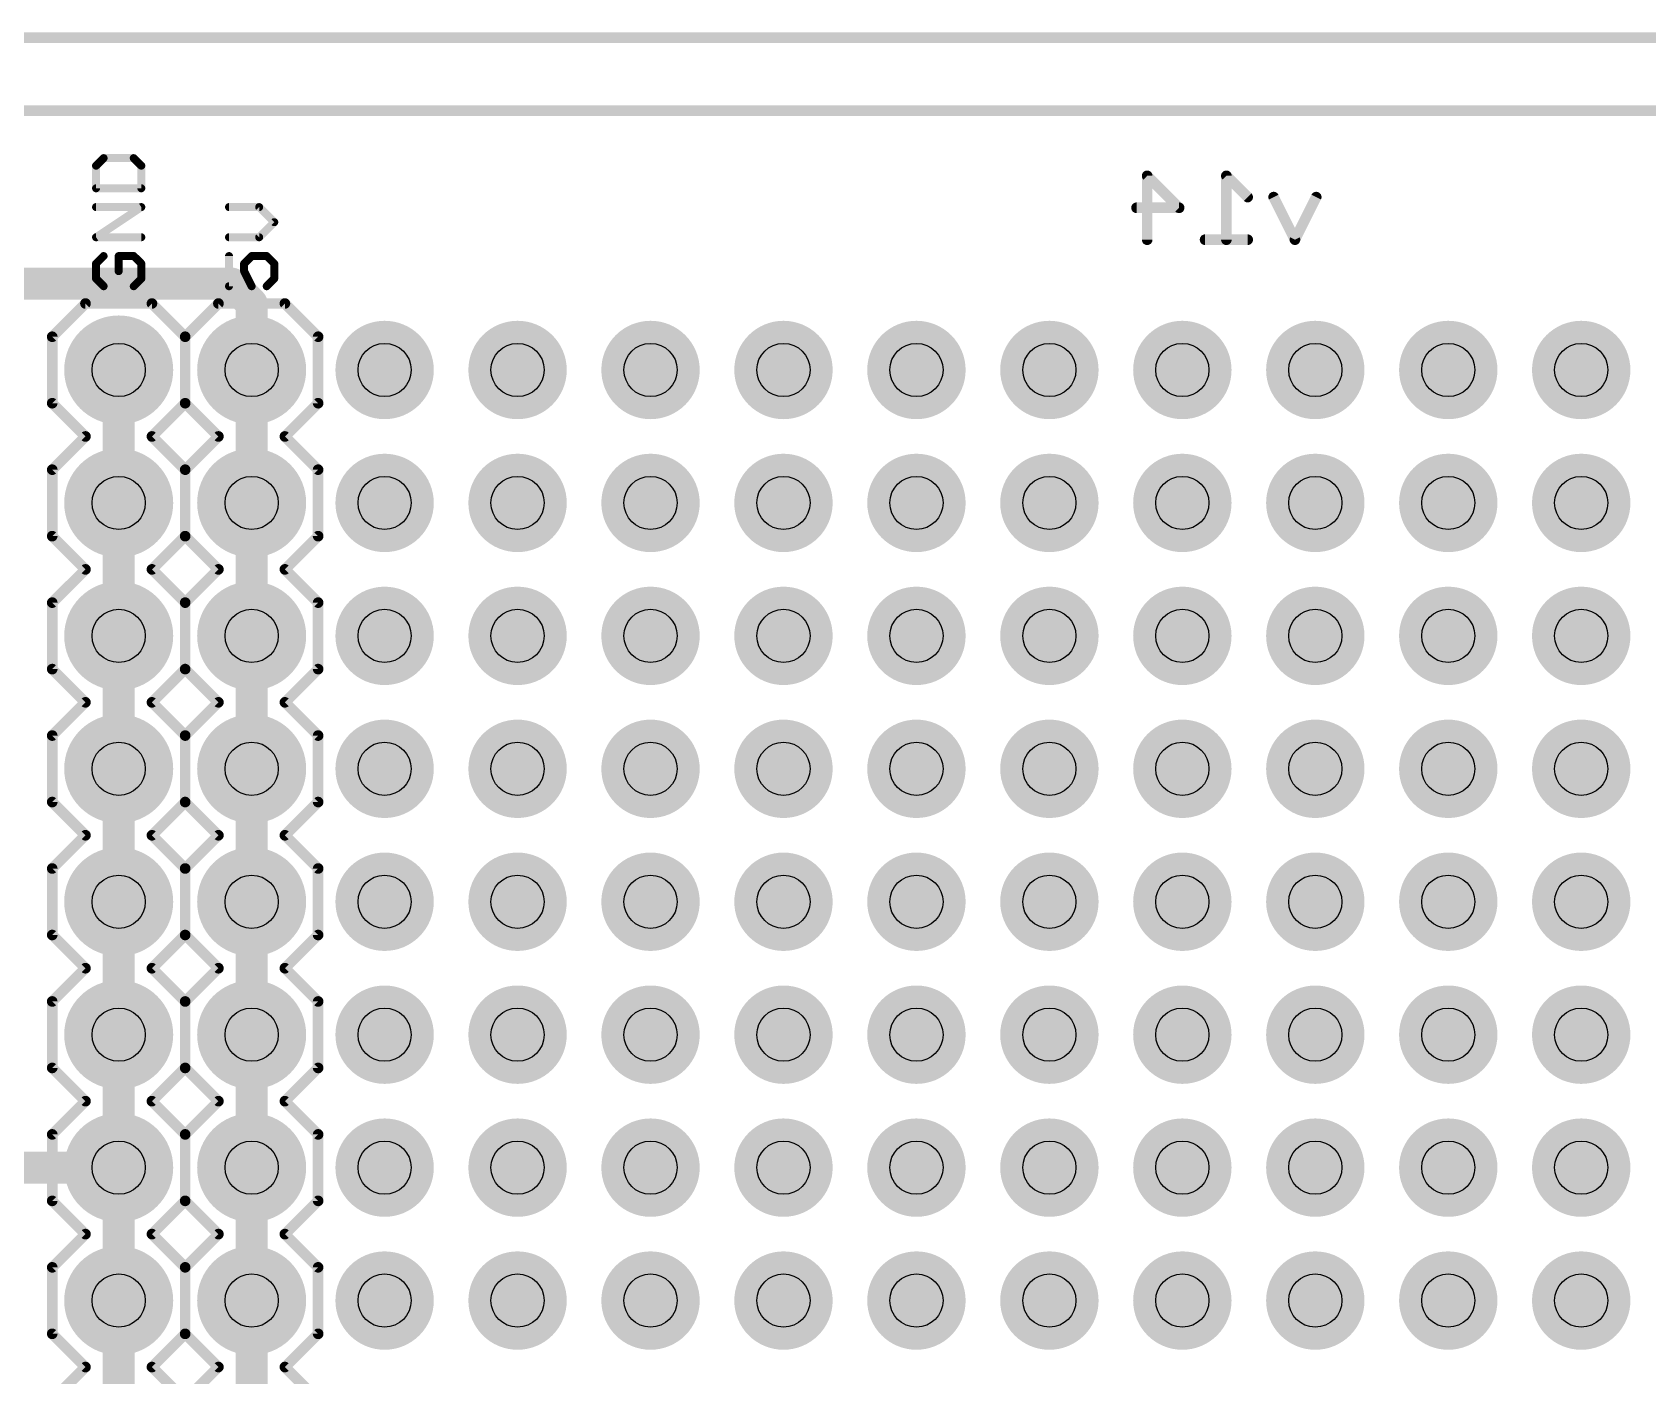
# Model space of a CAD drawing. Extents: x -27 to 84, y -12 to 86.
# Drawn here: x 23.75 to 54.61, y 60.79 to 86.46 of the extents above; entities that cross this region are included whole.
import ezdxf

# ---------------------------------------------------------------- set-up
doc = ezdxf.new("R2010")
doc.units = 0
for name, color, linetype in [('1', 12, 'CONTINUOUS'), ('16', 132, 'CONTINUOUS'), ('17', 110, 'CONTINUOUS'), ('18', 110, 'CONTINUOUS'), ('20', 53, 'CONTINUOUS'), ('21', 41, 'CONTINUOUS'), ('29', 253, 'CONTINUOUS'), ('30', 253, 'CONTINUOUS'), ('44', 253, 'CONTINUOUS'), ('51', 53, 'CONTINUOUS')]:
    doc.layers.add(name, color=color, linetype=linetype)

# ---------------------------------------------------------------- blocks, each defined once
blk = doc.blocks.new('RECT')
blk.add_solid([(-0.5, -0.5), (0.5, -0.5), (-0.5, 0.5), (0.5, 0.5)])
blk = doc.blocks.new('ROUNDP')
at = {"const_width": 0.5}
blk.add_lwpolyline([(0, -0.25, 1), (0, 0.25, 1), (0, -0.25)], format="xyb", dxfattribs=at)
blk = doc.blocks.new('ROUNDV')
at = {"const_width": 0.5}
blk.add_lwpolyline([(0, -0.25, 1), (0, 0.25, 1), (0, -0.25)], format="xyb", dxfattribs=at)

msp = doc.modelspace()

# ---------------------------------------------------------------- linework, layer by layer
at = {"layer": '1', "const_width": 0.6096}
for points in [[(25.4, 77.47), (25.4, 80.01)], [(27.94, 77.47), (27.94, 80.01)], [(25.4, 74.93), (25.4, 77.47)], [(27.94, 74.93), (27.94, 77.47)], [(25.4, 72.39), (25.4, 74.93)], [(27.94, 72.39), (27.94, 74.93)], [(25.4, 69.85), (25.4, 72.39)], [(27.94, 69.85), (27.94, 72.39)], [(25.4, 67.31), (25.4, 69.85)], [(27.94, 67.31), (27.94, 69.85)], [(25.4, 64.77), (25.4, 67.31)], [(27.94, 64.77), (27.94, 67.31)], [(25.4, 64.77), (20.32, 64.77)], [(25.4, 62.23), (25.4, 64.77)], [(27.94, 62.23), (27.94, 64.77)], [(25.4, 59.69), (25.4, 62.23)], [(27.94, 59.69), (27.94, 62.23)]]:
    msp.add_lwpolyline(points, dxfattribs=at)
at = {"layer": '1', "const_width": 0.3048}
for points in [[(25.5524, 80.01, 1), (25.2476, 80.01)], [(28.0924, 80.01, 1), (27.7876, 80.01)], [(25.5524, 77.47, 1), (25.2476, 77.47)], [(28.0924, 77.47, 1), (27.7876, 77.47)], [(25.2476, 77.47, 1), (25.5524, 77.47)], [(27.7876, 77.47, 1), (28.0924, 77.47)], [(25.5524, 74.93, 1), (25.2476, 74.93)], [(25.2476, 74.93, 1), (25.5524, 74.93)], [(28.0924, 74.93, 1), (27.7876, 74.93)], [(27.7876, 74.93, 1), (28.0924, 74.93)], [(25.5524, 72.39, 1), (25.2476, 72.39)], [(25.2476, 72.39, 1), (25.5524, 72.39)], [(28.0924, 72.39, 1), (27.7876, 72.39)], [(27.7876, 72.39, 1), (28.0924, 72.39)], [(25.5524, 69.85, 1), (25.2476, 69.85)], [(28.0924, 69.85, 1), (27.7876, 69.85)], [(25.2476, 69.85, 1), (25.5524, 69.85)], [(27.7876, 69.85, 1), (28.0924, 69.85)], [(25.5524, 67.31, 1), (25.2476, 67.31)], [(28.0924, 67.31, 1), (27.7876, 67.31)], [(25.2476, 67.31, 1), (25.5524, 67.31)], [(27.7876, 67.31, 1), (28.0924, 67.31)], [(25.5524, 64.77, 1), (25.2476, 64.77)], [(25.2476, 64.77, 1), (25.5524, 64.77)], [(25.4, 64.6176, 1), (25.4, 64.9224)], [(28.0924, 64.77, 1), (27.7876, 64.77)], [(27.7876, 64.77, 1), (28.0924, 64.77)], [(25.5524, 62.23, 1), (25.2476, 62.23)], [(25.2476, 62.23, 1), (25.5524, 62.23)], [(28.0924, 62.23, 1), (27.7876, 62.23)], [(27.7876, 62.23, 1), (28.0924, 62.23)]]:
    msp.add_lwpolyline(points, format="xyb", dxfattribs=at)
at = {"layer": '16'}
for points, const_width in [([(45.0839, 83.7554, 1), (45.0121, 83.6835)], 0.1016), ([(45.0988, 83.7194, 1), (44.9972, 83.7194)], 0.1016), ([(46.597, 83.7554, 1), (46.5252, 83.6835)], 0.1016), ([(46.6119, 83.7194, 1), (46.5103, 83.7194)], 0.1016), ([(46.9319, 83.2768, 1), (47.0038, 83.3486)], 0.1016), ([(47.5095, 83.3354, 1), (47.4187, 83.29)], 0.1016), ([(48.323, 83.29, 1), (48.2321, 83.3354)], 0.1016), ([(44.8446, 83.1601, 1), (44.8446, 83.0585)], 0.1016), ([(45.6222, 83.0734, 1), (45.6941, 83.1452)], 0.1016), ([(45.6581, 83.0585, 1), (45.6581, 83.1601)], 0.1016), ([(44.9972, 82.4992, 1), (45.0988, 82.4992)], 0.1016), ([(46.1544, 82.55, 1), (46.1544, 82.4484)], 0.1016), ([(46.5103, 82.4992, 1), (46.6119, 82.4992)], 0.1016), ([(46.9679, 82.4484, 1), (46.9679, 82.55)], 0.1016), ([(47.8254, 82.5219, 1), (47.9163, 82.4765)], 0.1016), ([(47.8254, 82.4765, 1), (47.9163, 82.5219)], 0.1016), ([(27.6668, 81.7688, 1), (27.4512, 81.5532)], 0.3048), ([(27.559, 81.5086, 1), (27.559, 81.8134)], 0.3048), ([(28.0924, 81.28, 1), (27.7876, 81.28)], 0.3048), ([(27.8322, 81.1722, 1), (28.0478, 81.3878)], 0.3048), ([(27.7876, 80.01, 1), (28.0924, 80.01)], 0.3048)]:
    msp.add_lwpolyline(points, format="xyb", dxfattribs=dict(at, const_width=const_width))
for points, const_width in [([(45.048, 82.4992), (45.048, 83.7194)], 0.2032), ([(45.048, 83.7194), (45.6581, 83.1093)], 0.2032), ([(46.9679, 83.3127), (46.5611, 83.7194)], 0.2032), ([(46.5611, 83.7194), (46.5611, 82.4992)], 0.2032), ([(47.8708, 82.4992), (47.4641, 83.3127)], 0.2032), ([(48.2776, 83.3127), (47.8708, 82.4992)], 0.2032), ([(45.6581, 83.1093), (44.8446, 83.1093)], 0.2032), ([(46.9679, 82.4992), (46.1544, 82.4992)], 0.2032), ([(27.559, 81.661), (13.081, 81.661)], 0.6096), ([(27.94, 81.28), (27.559, 81.661)], 0.6096), ([(27.94, 80.01), (27.94, 81.28)], 0.6096)]:
    msp.add_lwpolyline(points, dxfattribs=dict(at, const_width=const_width))
at = {"layer": '20', "const_width": 0.2032}
msp.add_lwpolyline([(83.185, 86.36), (0.635, 86.36)], dxfattribs=at)
at = {"layer": '21'}
for points, const_width in [([(78.105, 84.963), (23.495, 84.963)], 0.2032), ([(25.1115, 84.0575), (24.9675, 83.9134)], 0.1524), ([(24.9675, 83.9134), (24.9675, 83.4812)], 0.1524), ([(25.6877, 84.0575), (25.1115, 84.0575)], 0.1524), ([(25.8318, 83.9134), (25.6877, 84.0575)], 0.1524), ([(25.8318, 83.4812), (25.8318, 83.9134)], 0.1524), ([(24.9675, 83.4812), (25.8318, 83.4812)], 0.1524), ([(24.9675, 82.5457), (25.8318, 83.1219)], 0.1524), ([(25.8318, 83.1219), (24.9675, 83.1219)], 0.1524), ([(28.0837, 83.1219), (27.5075, 83.1219)], 0.1524), ([(28.3718, 82.8338), (28.0837, 83.1219)], 0.1524), ([(28.0837, 82.5457), (28.3718, 82.8338)], 0.1524), ([(25.8318, 82.5457), (24.9675, 82.5457)], 0.1524), ([(27.5075, 82.5457), (28.0837, 82.5457)], 0.1524), ([(25.1115, 82.1864), (24.9675, 82.0424)], 0.1524), ([(24.9675, 82.0424), (24.9675, 81.7543)], 0.1524), ([(25.6877, 82.1864), (25.3996, 82.1864)], 0.1524), ([(25.3996, 82.1864), (25.3996, 81.8983)], 0.1524), ([(25.8318, 82.0424), (25.6877, 82.1864)], 0.1524), ([(25.8318, 81.7543), (25.8318, 82.0424)], 0.1524), ([(27.5075, 82.1864), (27.5075, 81.6102)], 0.1524), ([(27.7956, 82.0424), (27.9396, 82.1864)], 0.1524), ([(27.7956, 81.8983), (27.7956, 82.0424)], 0.1524), ([(27.9396, 82.1864), (28.2277, 82.1864)], 0.1524), ([(28.2277, 82.1864), (28.3718, 82.0424)], 0.1524), ([(28.3718, 82.0424), (28.3718, 81.7543)], 0.1524), ([(24.9675, 81.7543), (25.1115, 81.6102)], 0.1524), ([(25.6877, 81.6102), (25.8318, 81.7543)], 0.1524), ([(27.9396, 81.6102), (27.7956, 81.8983)], 0.1524), ([(28.3718, 81.7543), (28.2277, 81.6102)], 0.1524), ([(25.1115, 81.6102), (25.6877, 81.6102)], 0.1524), ([(27.5075, 81.6102), (27.9396, 81.6102)], 0.1524), ([(24.13, 80.645), (24.765, 81.28)], 0.2032), ([(24.765, 81.28), (26.035, 81.28)], 0.2032), ([(26.035, 81.28), (26.67, 80.645)], 0.2032), ([(26.67, 80.645), (27.305, 81.28)], 0.2032), ([(27.305, 81.28), (28.575, 81.28)], 0.2032), ([(28.575, 81.28), (29.21, 80.645)], 0.2032), ([(24.13, 79.375), (24.13, 80.645)], 0.2032), ([(26.67, 80.645), (26.67, 79.375)], 0.2032), ([(26.67, 79.375), (26.67, 80.645)], 0.2032), ([(29.21, 80.645), (29.21, 79.375)], 0.2032), ([(24.13, 79.375), (24.765, 78.74)], 0.2032), ([(26.035, 78.74), (26.67, 79.375)], 0.2032), ([(26.67, 79.375), (27.305, 78.74)], 0.2032), ([(28.575, 78.74), (29.21, 79.375)], 0.2032), ([(24.13, 78.105), (24.765, 78.74)], 0.2032), ([(26.035, 78.74), (26.67, 78.105)], 0.2032), ([(26.67, 78.105), (27.305, 78.74)], 0.2032), ([(28.575, 78.74), (29.21, 78.105)], 0.2032), ([(24.13, 76.835), (24.13, 78.105)], 0.2032), ([(26.67, 78.105), (26.67, 76.835)], 0.2032), ([(26.67, 76.835), (26.67, 78.105)], 0.2032), ([(29.21, 78.105), (29.21, 76.835)], 0.2032), ([(24.13, 76.835), (24.765, 76.2)], 0.2032), ([(26.035, 76.2), (26.67, 76.835)], 0.2032), ([(26.67, 76.835), (27.305, 76.2)], 0.2032), ([(28.575, 76.2), (29.21, 76.835)], 0.2032), ([(24.13, 75.565), (24.765, 76.2)], 0.2032), ([(26.035, 76.2), (26.67, 75.565)], 0.2032), ([(26.67, 75.565), (27.305, 76.2)], 0.2032), ([(28.575, 76.2), (29.21, 75.565)], 0.2032), ([(24.13, 74.295), (24.13, 75.565)], 0.2032), ([(26.67, 75.565), (26.67, 74.295)], 0.2032), ([(26.67, 74.295), (26.67, 75.565)], 0.2032), ([(29.21, 75.565), (29.21, 74.295)], 0.2032), ([(24.765, 73.66), (24.13, 74.295)], 0.2032), ([(26.035, 73.66), (26.67, 74.295)], 0.2032), ([(27.305, 73.66), (26.67, 74.295)], 0.2032), ([(28.575, 73.66), (29.21, 74.295)], 0.2032), ([(24.13, 73.025), (24.765, 73.66)], 0.2032), ([(26.035, 73.66), (26.67, 73.025)], 0.2032), ([(26.67, 73.025), (27.305, 73.66)], 0.2032), ([(28.575, 73.66), (29.21, 73.025)], 0.2032), ([(24.13, 71.755), (24.13, 73.025)], 0.2032), ([(26.67, 73.025), (26.67, 71.755)], 0.2032), ([(26.67, 71.755), (26.67, 73.025)], 0.2032), ([(29.21, 73.025), (29.21, 71.755)], 0.2032), ([(24.13, 71.755), (24.765, 71.12)], 0.2032), ([(26.035, 71.12), (26.67, 71.755)], 0.2032), ([(26.67, 71.755), (27.305, 71.12)], 0.2032), ([(28.575, 71.12), (29.21, 71.755)], 0.2032), ([(24.13, 70.485), (24.765, 71.12)], 0.2032), ([(26.035, 71.12), (26.67, 70.485)], 0.2032), ([(26.67, 70.485), (27.305, 71.12)], 0.2032), ([(28.575, 71.12), (29.21, 70.485)], 0.2032), ([(24.13, 69.215), (24.13, 70.485)], 0.2032), ([(26.67, 70.485), (26.67, 69.215)], 0.2032), ([(26.67, 69.215), (26.67, 70.485)], 0.2032), ([(29.21, 70.485), (29.21, 69.215)], 0.2032), ([(24.765, 68.58), (24.13, 69.215)], 0.2032), ([(26.035, 68.58), (26.67, 69.215)], 0.2032), ([(27.305, 68.58), (26.67, 69.215)], 0.2032), ([(28.575, 68.58), (29.21, 69.215)], 0.2032), ([(24.13, 67.945), (24.765, 68.58)], 0.2032), ([(26.035, 68.58), (26.67, 67.945)], 0.2032), ([(26.67, 67.945), (27.305, 68.58)], 0.2032), ([(28.575, 68.58), (29.21, 67.945)], 0.2032), ([(24.13, 66.675), (24.13, 67.945)], 0.2032), ([(26.67, 67.945), (26.67, 66.675)], 0.2032), ([(26.67, 66.675), (26.67, 67.945)], 0.2032), ([(29.21, 67.945), (29.21, 66.675)], 0.2032), ([(24.13, 66.675), (24.765, 66.04)], 0.2032), ([(26.035, 66.04), (26.67, 66.675)], 0.2032), ([(26.67, 66.675), (27.305, 66.04)], 0.2032), ([(28.575, 66.04), (29.21, 66.675)], 0.2032), ([(24.13, 65.405), (24.765, 66.04)], 0.2032), ([(26.035, 66.04), (26.67, 65.405)], 0.2032), ([(26.67, 65.405), (27.305, 66.04)], 0.2032), ([(28.575, 66.04), (29.21, 65.405)], 0.2032), ([(24.13, 64.135), (24.13, 65.405)], 0.2032), ([(26.67, 65.405), (26.67, 64.135)], 0.2032), ([(26.67, 64.135), (26.67, 65.405)], 0.2032), ([(29.21, 65.405), (29.21, 64.135)], 0.2032), ([(24.765, 63.5), (24.13, 64.135)], 0.2032), ([(26.035, 63.5), (26.67, 64.135)], 0.2032), ([(27.305, 63.5), (26.67, 64.135)], 0.2032), ([(28.575, 63.5), (29.21, 64.135)], 0.2032), ([(24.13, 62.865), (24.765, 63.5)], 0.2032), ([(26.035, 63.5), (26.67, 62.865)], 0.2032), ([(26.67, 62.865), (27.305, 63.5)], 0.2032), ([(28.575, 63.5), (29.21, 62.865)], 0.2032), ([(24.13, 61.595), (24.13, 62.865)], 0.2032), ([(26.67, 62.865), (26.67, 61.595)], 0.2032), ([(26.67, 61.595), (26.67, 62.865)], 0.2032), ([(29.21, 62.865), (29.21, 61.595)], 0.2032), ([(24.13, 61.595), (24.765, 60.96)], 0.2032), ([(26.035, 60.96), (26.67, 61.595)], 0.2032), ([(26.67, 61.595), (27.305, 60.96)], 0.2032), ([(28.575, 60.96), (29.21, 61.595)], 0.2032), ([(24.13, 60.325), (24.765, 60.96)], 0.2032), ([(26.035, 60.96), (26.67, 60.325)], 0.2032), ([(26.67, 60.325), (27.305, 60.96)], 0.2032), ([(28.575, 60.96), (29.21, 60.325)], 0.2032)]:
    msp.add_lwpolyline(points, dxfattribs=dict(at, const_width=const_width))
for points, const_width in [([(25.0056, 83.9134, 1), (24.9294, 83.9134)], 0.0762), ([(24.9405, 83.9403, 1), (24.9944, 83.8865)], 0.0762), ([(25.1115, 84.0956, 1), (25.1115, 84.0194)], 0.0762), ([(25.1385, 84.0305, 1), (25.0846, 84.0844)], 0.0762), ([(25.7147, 84.0844, 1), (25.6608, 84.0305)], 0.0762), ([(25.6877, 84.0194, 1), (25.6877, 84.0956)], 0.0762), ([(25.8699, 83.9134, 1), (25.7937, 83.9134)], 0.0762), ([(25.8049, 83.8865, 1), (25.8587, 83.9403)], 0.0762), ([(24.9675, 83.5193, 1), (24.9675, 83.4431)], 0.0762), ([(24.9294, 83.4812, 1), (25.0056, 83.4812)], 0.0762), ([(25.7937, 83.4812, 1), (25.8699, 83.4812)], 0.0762), ([(25.8318, 83.4431, 1), (25.8318, 83.5193)], 0.0762), ([(24.9675, 83.16, 1), (24.9675, 83.0838)], 0.0762), ([(25.8529, 83.0902, 1), (25.8107, 83.1536)], 0.0762), ([(25.8318, 83.0838, 1), (25.8318, 83.16)], 0.0762), ([(27.5075, 83.16, 1), (27.5075, 83.0838)], 0.0762), ([(28.1106, 83.1489, 1), (28.0567, 83.095)], 0.0762), ([(28.0837, 83.0838, 1), (28.0837, 83.16)], 0.0762), ([(28.3987, 82.8069, 1), (28.3449, 82.8608)], 0.0762), ([(28.3449, 82.8069, 1), (28.3987, 82.8608)], 0.0762), ([(24.9463, 82.5774, 1), (24.9886, 82.514)], 0.0762), ([(24.9675, 82.5838, 1), (24.9675, 82.5076)], 0.0762), ([(25.8318, 82.5076, 1), (25.8318, 82.5838)], 0.0762), ([(27.5075, 82.5838, 1), (27.5075, 82.5076)], 0.0762), ([(28.0567, 82.5727, 1), (28.1106, 82.5188)], 0.0762), ([(28.0837, 82.5076, 1), (28.0837, 82.5838)], 0.0762), ([(24.9405, 82.0693, 1), (24.9944, 82.0154)], 0.0762), ([(25.0056, 82.0424, 1), (24.9294, 82.0424)], 0.0762), ([(25.1385, 82.1595, 1), (25.0846, 82.2134)], 0.0762), ([(25.3996, 82.2245, 1), (25.3996, 82.1483)], 0.0762), ([(25.4377, 82.1864, 1), (25.3615, 82.1864)], 0.0762), ([(25.7147, 82.2134, 1), (25.6608, 82.1595)], 0.0762), ([(25.6877, 82.1483, 1), (25.6877, 82.2245)], 0.0762), ([(25.8699, 82.0424, 1), (25.7937, 82.0424)], 0.0762), ([(25.8049, 82.0154, 1), (25.8587, 82.0693)], 0.0762), ([(27.5456, 82.1864, 1), (27.4694, 82.1864)], 0.0762), ([(27.7686, 82.0693, 1), (27.8225, 82.0154)], 0.0762), ([(27.8337, 82.0424, 1), (27.7575, 82.0424)], 0.0762), ([(27.9396, 82.2245, 1), (27.9396, 82.1483)], 0.0762), ([(27.9666, 82.1595, 1), (27.9127, 82.2134)], 0.0762), ([(28.2547, 82.2134, 1), (28.2008, 82.1595)], 0.0762), ([(28.2277, 82.1483, 1), (28.2277, 82.2245)], 0.0762), ([(28.4099, 82.0424, 1), (28.3337, 82.0424)], 0.0762), ([(28.3449, 82.0154, 1), (28.3987, 82.0693)], 0.0762), ([(24.9944, 81.7812, 1), (24.9405, 81.7273)], 0.0762), ([(24.9294, 81.7543, 1), (25.0056, 81.7543)], 0.0762), ([(25.3615, 81.8983, 1), (25.4377, 81.8983)], 0.0762), ([(25.7937, 81.7543, 1), (25.8699, 81.7543)], 0.0762), ([(25.8587, 81.7273, 1), (25.8049, 81.7812)], 0.0762), ([(27.8297, 81.9154, 1), (27.7615, 81.8813)], 0.0762), ([(27.7575, 81.8983, 1), (27.8337, 81.8983)], 0.0762), ([(28.3337, 81.7543, 1), (28.4099, 81.7543)], 0.0762), ([(28.3987, 81.7273, 1), (28.3449, 81.7812)], 0.0762), ([(25.1115, 81.6483, 1), (25.1115, 81.5721)], 0.0762), ([(25.0846, 81.5833, 1), (25.1385, 81.6371)], 0.0762), ([(25.6608, 81.6371, 1), (25.7147, 81.5833)], 0.0762), ([(25.6877, 81.5721, 1), (25.6877, 81.6483)], 0.0762), ([(27.5075, 81.6483, 1), (27.5075, 81.5721)], 0.0762), ([(27.4694, 81.6102, 1), (27.5456, 81.6102)], 0.0762), ([(27.9056, 81.5932, 1), (27.9737, 81.6272)], 0.0762), ([(27.9396, 81.5721, 1), (27.9396, 81.6483)], 0.0762), ([(28.2008, 81.6371, 1), (28.2547, 81.5833)], 0.0762), ([(24.765, 81.3308, 1), (24.765, 81.2292)], 0.1016), ([(24.8009, 81.2441, 1), (24.7291, 81.3159)], 0.1016), ([(26.0709, 81.3159, 1), (25.9991, 81.2441)], 0.1016), ([(26.035, 81.2292, 1), (26.035, 81.3308)], 0.1016), ([(27.305, 81.3308, 1), (27.305, 81.2292)], 0.1016), ([(27.3409, 81.2441, 1), (27.2691, 81.3159)], 0.1016), ([(28.6109, 81.3159, 1), (28.5391, 81.2441)], 0.1016), ([(28.575, 81.2292, 1), (28.575, 81.3308)], 0.1016), ([(24.1808, 80.645, 1), (24.0792, 80.645)], 0.1016), ([(24.0941, 80.6809, 1), (24.1659, 80.6091)], 0.1016), ([(26.7208, 80.645, 1), (26.6192, 80.645)], 0.1016), ([(26.7208, 80.645, 1), (26.6192, 80.645)], 0.1016), ([(26.6341, 80.6809, 1), (26.7059, 80.6091)], 0.1016), ([(26.6341, 80.6091, 1), (26.7059, 80.6809)], 0.1016), ([(29.2608, 80.645, 1), (29.1592, 80.645)], 0.1016), ([(29.1741, 80.6091, 1), (29.2459, 80.6809)], 0.1016), ([(24.1659, 79.4109, 1), (24.0941, 79.3391)], 0.1016), ([(24.0792, 79.375, 1), (24.1808, 79.375)], 0.1016), ([(26.7059, 79.4109, 1), (26.6341, 79.3391)], 0.1016), ([(26.6192, 79.375, 1), (26.7208, 79.375)], 0.1016), ([(26.6192, 79.375, 1), (26.7208, 79.375)], 0.1016), ([(26.7059, 79.3391, 1), (26.6341, 79.4109)], 0.1016), ([(29.1592, 79.375, 1), (29.2608, 79.375)], 0.1016), ([(29.2459, 79.3391, 1), (29.1741, 79.4109)], 0.1016), ([(24.8009, 78.7041, 1), (24.7291, 78.7759)], 0.1016), ([(24.7291, 78.7041, 1), (24.8009, 78.7759)], 0.1016), ([(26.0709, 78.7759, 1), (25.9991, 78.7041)], 0.1016), ([(25.9991, 78.7759, 1), (26.0709, 78.7041)], 0.1016), ([(27.3409, 78.7041, 1), (27.2691, 78.7759)], 0.1016), ([(27.2691, 78.7041, 1), (27.3409, 78.7759)], 0.1016), ([(28.6109, 78.7759, 1), (28.5391, 78.7041)], 0.1016), ([(28.5391, 78.7759, 1), (28.6109, 78.7041)], 0.1016), ([(24.1808, 78.105, 1), (24.0792, 78.105)], 0.1016), ([(24.0941, 78.1409, 1), (24.1659, 78.0691)], 0.1016), ([(26.7208, 78.105, 1), (26.6192, 78.105)], 0.1016), ([(26.7208, 78.105, 1), (26.6192, 78.105)], 0.1016), ([(26.6341, 78.1409, 1), (26.7059, 78.0691)], 0.1016), ([(26.6341, 78.0691, 1), (26.7059, 78.1409)], 0.1016), ([(29.2608, 78.105, 1), (29.1592, 78.105)], 0.1016), ([(29.1741, 78.0691, 1), (29.2459, 78.1409)], 0.1016), ([(24.1659, 76.8709, 1), (24.0941, 76.7991)], 0.1016), ([(24.0792, 76.835, 1), (24.1808, 76.835)], 0.1016), ([(26.7059, 76.8709, 1), (26.6341, 76.7991)], 0.1016), ([(26.6192, 76.835, 1), (26.7208, 76.835)], 0.1016), ([(26.6192, 76.835, 1), (26.7208, 76.835)], 0.1016), ([(26.7059, 76.7991, 1), (26.6341, 76.8709)], 0.1016), ([(29.1592, 76.835, 1), (29.2608, 76.835)], 0.1016), ([(29.2459, 76.7991, 1), (29.1741, 76.8709)], 0.1016), ([(24.8009, 76.1641, 1), (24.7291, 76.2359)], 0.1016), ([(24.7291, 76.1641, 1), (24.8009, 76.2359)], 0.1016), ([(26.0709, 76.2359, 1), (25.9991, 76.1641)], 0.1016), ([(25.9991, 76.2359, 1), (26.0709, 76.1641)], 0.1016), ([(27.3409, 76.1641, 1), (27.2691, 76.2359)], 0.1016), ([(27.2691, 76.1641, 1), (27.3409, 76.2359)], 0.1016), ([(28.6109, 76.2359, 1), (28.5391, 76.1641)], 0.1016), ([(28.5391, 76.2359, 1), (28.6109, 76.1641)], 0.1016), ([(24.1808, 75.565, 1), (24.0792, 75.565)], 0.1016), ([(24.0941, 75.6009, 1), (24.1659, 75.5291)], 0.1016), ([(26.7208, 75.565, 1), (26.6192, 75.565)], 0.1016), ([(26.7208, 75.565, 1), (26.6192, 75.565)], 0.1016), ([(26.6341, 75.6009, 1), (26.7059, 75.5291)], 0.1016), ([(26.6341, 75.5291, 1), (26.7059, 75.6009)], 0.1016), ([(29.2608, 75.565, 1), (29.1592, 75.565)], 0.1016), ([(29.1741, 75.5291, 1), (29.2459, 75.6009)], 0.1016), ([(24.1659, 74.3309, 1), (24.0941, 74.2591)], 0.1016), ([(26.7059, 74.3309, 1), (26.6341, 74.2591)], 0.1016), ([(26.7059, 74.2591, 1), (26.6341, 74.3309)], 0.1016), ([(29.2459, 74.2591, 1), (29.1741, 74.3309)], 0.1016), ([(24.0792, 74.295, 1), (24.1808, 74.295)], 0.1016), ([(26.6192, 74.295, 1), (26.7208, 74.295)], 0.1016), ([(26.6192, 74.295, 1), (26.7208, 74.295)], 0.1016), ([(29.1592, 74.295, 1), (29.2608, 74.295)], 0.1016), ([(24.8009, 73.6241, 1), (24.7291, 73.6959)], 0.1016), ([(26.0709, 73.6959, 1), (25.9991, 73.6241)], 0.1016), ([(27.3409, 73.6241, 1), (27.2691, 73.6959)], 0.1016), ([(28.6109, 73.6959, 1), (28.5391, 73.6241)], 0.1016), ([(24.7291, 73.6241, 1), (24.8009, 73.6959)], 0.1016), ([(25.9991, 73.6959, 1), (26.0709, 73.6241)], 0.1016), ([(27.2691, 73.6241, 1), (27.3409, 73.6959)], 0.1016), ([(28.5391, 73.6959, 1), (28.6109, 73.6241)], 0.1016), ([(24.1808, 73.025, 1), (24.0792, 73.025)], 0.1016), ([(24.0941, 73.0609, 1), (24.1659, 72.9891)], 0.1016), ([(26.7208, 73.025, 1), (26.6192, 73.025)], 0.1016), ([(26.7208, 73.025, 1), (26.6192, 73.025)], 0.1016), ([(26.6341, 73.0609, 1), (26.7059, 72.9891)], 0.1016), ([(26.6341, 72.9891, 1), (26.7059, 73.0609)], 0.1016), ([(29.2608, 73.025, 1), (29.1592, 73.025)], 0.1016), ([(29.1741, 72.9891, 1), (29.2459, 73.0609)], 0.1016), ([(24.1659, 71.7909, 1), (24.0941, 71.7191)], 0.1016), ([(24.0792, 71.755, 1), (24.1808, 71.755)], 0.1016), ([(26.7059, 71.7909, 1), (26.6341, 71.7191)], 0.1016), ([(26.6192, 71.755, 1), (26.7208, 71.755)], 0.1016), ([(26.6192, 71.755, 1), (26.7208, 71.755)], 0.1016), ([(26.7059, 71.7191, 1), (26.6341, 71.7909)], 0.1016), ([(29.1592, 71.755, 1), (29.2608, 71.755)], 0.1016), ([(29.2459, 71.7191, 1), (29.1741, 71.7909)], 0.1016), ([(24.8009, 71.0841, 1), (24.7291, 71.1559)], 0.1016), ([(24.7291, 71.0841, 1), (24.8009, 71.1559)], 0.1016), ([(26.0709, 71.1559, 1), (25.9991, 71.0841)], 0.1016), ([(25.9991, 71.1559, 1), (26.0709, 71.0841)], 0.1016), ([(27.3409, 71.0841, 1), (27.2691, 71.1559)], 0.1016), ([(27.2691, 71.0841, 1), (27.3409, 71.1559)], 0.1016), ([(28.6109, 71.1559, 1), (28.5391, 71.0841)], 0.1016), ([(28.5391, 71.1559, 1), (28.6109, 71.0841)], 0.1016), ([(24.1808, 70.485, 1), (24.0792, 70.485)], 0.1016), ([(24.0941, 70.5209, 1), (24.1659, 70.4491)], 0.1016), ([(26.7208, 70.485, 1), (26.6192, 70.485)], 0.1016), ([(26.7208, 70.485, 1), (26.6192, 70.485)], 0.1016), ([(26.6341, 70.5209, 1), (26.7059, 70.4491)], 0.1016), ([(26.6341, 70.4491, 1), (26.7059, 70.5209)], 0.1016), ([(29.2608, 70.485, 1), (29.1592, 70.485)], 0.1016), ([(29.1741, 70.4491, 1), (29.2459, 70.5209)], 0.1016), ([(24.1659, 69.2509, 1), (24.0941, 69.1791)], 0.1016), ([(24.0792, 69.215, 1), (24.1808, 69.215)], 0.1016), ([(26.7059, 69.2509, 1), (26.6341, 69.1791)], 0.1016), ([(26.6192, 69.215, 1), (26.7208, 69.215)], 0.1016), ([(26.6192, 69.215, 1), (26.7208, 69.215)], 0.1016), ([(26.7059, 69.1791, 1), (26.6341, 69.2509)], 0.1016), ([(29.1592, 69.215, 1), (29.2608, 69.215)], 0.1016), ([(29.2459, 69.1791, 1), (29.1741, 69.2509)], 0.1016), ([(24.8009, 68.5441, 1), (24.7291, 68.6159)], 0.1016), ([(24.7291, 68.5441, 1), (24.8009, 68.6159)], 0.1016), ([(26.0709, 68.6159, 1), (25.9991, 68.5441)], 0.1016), ([(25.9991, 68.6159, 1), (26.0709, 68.5441)], 0.1016), ([(27.3409, 68.5441, 1), (27.2691, 68.6159)], 0.1016), ([(27.2691, 68.5441, 1), (27.3409, 68.6159)], 0.1016), ([(28.6109, 68.6159, 1), (28.5391, 68.5441)], 0.1016), ([(28.5391, 68.6159, 1), (28.6109, 68.5441)], 0.1016), ([(24.1808, 67.945, 1), (24.0792, 67.945)], 0.1016), ([(24.0941, 67.9809, 1), (24.1659, 67.9091)], 0.1016), ([(26.7208, 67.945, 1), (26.6192, 67.945)], 0.1016), ([(26.7208, 67.945, 1), (26.6192, 67.945)], 0.1016), ([(26.6341, 67.9809, 1), (26.7059, 67.9091)], 0.1016), ([(26.6341, 67.9091, 1), (26.7059, 67.9809)], 0.1016), ([(29.2608, 67.945, 1), (29.1592, 67.945)], 0.1016), ([(29.1741, 67.9091, 1), (29.2459, 67.9809)], 0.1016), ([(24.1659, 66.7109, 1), (24.0941, 66.6391)], 0.1016), ([(24.0792, 66.675, 1), (24.1808, 66.675)], 0.1016), ([(26.7059, 66.7109, 1), (26.6341, 66.6391)], 0.1016), ([(26.6192, 66.675, 1), (26.7208, 66.675)], 0.1016), ([(26.6192, 66.675, 1), (26.7208, 66.675)], 0.1016), ([(26.7059, 66.6391, 1), (26.6341, 66.7109)], 0.1016), ([(29.1592, 66.675, 1), (29.2608, 66.675)], 0.1016), ([(29.2459, 66.6391, 1), (29.1741, 66.7109)], 0.1016), ([(24.8009, 66.0041, 1), (24.7291, 66.0759)], 0.1016), ([(24.7291, 66.0041, 1), (24.8009, 66.0759)], 0.1016), ([(26.0709, 66.0759, 1), (25.9991, 66.0041)], 0.1016), ([(25.9991, 66.0759, 1), (26.0709, 66.0041)], 0.1016), ([(27.3409, 66.0041, 1), (27.2691, 66.0759)], 0.1016), ([(27.2691, 66.0041, 1), (27.3409, 66.0759)], 0.1016), ([(28.6109, 66.0759, 1), (28.5391, 66.0041)], 0.1016), ([(28.5391, 66.0759, 1), (28.6109, 66.0041)], 0.1016), ([(24.1808, 65.405, 1), (24.0792, 65.405)], 0.1016), ([(24.0941, 65.4409, 1), (24.1659, 65.3691)], 0.1016), ([(26.7208, 65.405, 1), (26.6192, 65.405)], 0.1016), ([(26.7208, 65.405, 1), (26.6192, 65.405)], 0.1016), ([(26.6341, 65.4409, 1), (26.7059, 65.3691)], 0.1016), ([(26.6341, 65.3691, 1), (26.7059, 65.4409)], 0.1016), ([(29.2608, 65.405, 1), (29.1592, 65.405)], 0.1016), ([(29.1741, 65.3691, 1), (29.2459, 65.4409)], 0.1016), ([(24.1659, 64.1709, 1), (24.0941, 64.0991)], 0.1016), ([(26.7059, 64.1709, 1), (26.6341, 64.0991)], 0.1016), ([(26.7059, 64.0991, 1), (26.6341, 64.1709)], 0.1016), ([(29.2459, 64.0991, 1), (29.1741, 64.1709)], 0.1016), ([(24.0792, 64.135, 1), (24.1808, 64.135)], 0.1016), ([(26.6192, 64.135, 1), (26.7208, 64.135)], 0.1016), ([(26.6192, 64.135, 1), (26.7208, 64.135)], 0.1016), ([(29.1592, 64.135, 1), (29.2608, 64.135)], 0.1016), ([(24.8009, 63.4641, 1), (24.7291, 63.5359)], 0.1016), ([(24.7291, 63.4641, 1), (24.8009, 63.5359)], 0.1016), ([(26.0709, 63.5359, 1), (25.9991, 63.4641)], 0.1016), ([(25.9991, 63.5359, 1), (26.0709, 63.4641)], 0.1016), ([(27.3409, 63.4641, 1), (27.2691, 63.5359)], 0.1016), ([(27.2691, 63.4641, 1), (27.3409, 63.5359)], 0.1016), ([(28.6109, 63.5359, 1), (28.5391, 63.4641)], 0.1016), ([(28.5391, 63.5359, 1), (28.6109, 63.4641)], 0.1016), ([(24.1808, 62.865, 1), (24.0792, 62.865)], 0.1016), ([(26.7208, 62.865, 1), (26.6192, 62.865)], 0.1016), ([(26.7208, 62.865, 1), (26.6192, 62.865)], 0.1016), ([(29.2608, 62.865, 1), (29.1592, 62.865)], 0.1016), ([(24.0941, 62.9009, 1), (24.1659, 62.8291)], 0.1016), ([(26.6341, 62.9009, 1), (26.7059, 62.8291)], 0.1016), ([(26.6341, 62.8291, 1), (26.7059, 62.9009)], 0.1016), ([(29.1741, 62.8291, 1), (29.2459, 62.9009)], 0.1016), ([(24.1659, 61.6309, 1), (24.0941, 61.5591)], 0.1016), ([(24.0792, 61.595, 1), (24.1808, 61.595)], 0.1016), ([(26.7059, 61.6309, 1), (26.6341, 61.5591)], 0.1016), ([(26.6192, 61.595, 1), (26.7208, 61.595)], 0.1016), ([(26.6192, 61.595, 1), (26.7208, 61.595)], 0.1016), ([(26.7059, 61.5591, 1), (26.6341, 61.6309)], 0.1016), ([(29.1592, 61.595, 1), (29.2608, 61.595)], 0.1016), ([(29.2459, 61.5591, 1), (29.1741, 61.6309)], 0.1016), ([(24.8009, 60.9241, 1), (24.7291, 60.9959)], 0.1016), ([(24.7291, 60.9241, 1), (24.8009, 60.9959)], 0.1016), ([(26.0709, 60.9959, 1), (25.9991, 60.9241)], 0.1016), ([(25.9991, 60.9959, 1), (26.0709, 60.9241)], 0.1016), ([(27.3409, 60.9241, 1), (27.2691, 60.9959)], 0.1016), ([(27.2691, 60.9241, 1), (27.3409, 60.9959)], 0.1016), ([(28.6109, 60.9959, 1), (28.5391, 60.9241)], 0.1016), ([(28.5391, 60.9959, 1), (28.6109, 60.9241)], 0.1016)]:
    msp.add_lwpolyline(points, format="xyb", dxfattribs=dict(at, const_width=const_width))
at = {"layer": '44'}
for centre in [(25.4, 80.01), (27.94, 80.01), (30.48, 80.01), (33.02, 80.01), (35.56, 80.01), (38.1, 80.01), (40.64, 80.01), (43.18, 80.01), (45.72, 80.01), (48.26, 80.01), (50.8, 80.01), (53.34, 80.01), (25.4, 77.47), (27.94, 77.47), (30.48, 77.47), (33.02, 77.47), (35.56, 77.47), (38.1, 77.47), (40.64, 77.47), (43.18, 77.47), (45.72, 77.47), (48.26, 77.47), (50.8, 77.47), (53.34, 77.47), (25.4, 74.93), (27.94, 74.93), (30.48, 74.93), (33.02, 74.93), (35.56, 74.93), (38.1, 74.93), (40.64, 74.93), (43.18, 74.93), (45.72, 74.93), (48.26, 74.93), (50.8, 74.93), (53.34, 74.93), (25.4, 72.39), (27.94, 72.39), (30.48, 72.39), (33.02, 72.39), (35.56, 72.39), (38.1, 72.39), (40.64, 72.39), (43.18, 72.39), (45.72, 72.39), (48.26, 72.39), (50.8, 72.39), (53.34, 72.39), (25.4, 69.85), (27.94, 69.85), (30.48, 69.85), (33.02, 69.85), (35.56, 69.85), (38.1, 69.85), (40.64, 69.85), (43.18, 69.85), (45.72, 69.85), (48.26, 69.85), (50.8, 69.85), (53.34, 69.85), (25.4, 67.31), (27.94, 67.31), (30.48, 67.31), (33.02, 67.31), (35.56, 67.31), (38.1, 67.31), (40.64, 67.31), (43.18, 67.31), (45.72, 67.31), (48.26, 67.31), (50.8, 67.31), (53.34, 67.31), (25.4, 64.77), (27.94, 64.77), (30.48, 64.77), (33.02, 64.77), (35.56, 64.77), (38.1, 64.77), (40.64, 64.77), (43.18, 64.77), (45.72, 64.77), (48.26, 64.77), (50.8, 64.77), (53.34, 64.77), (25.4, 62.23), (27.94, 62.23), (30.48, 62.23), (33.02, 62.23), (35.56, 62.23), (38.1, 62.23), (40.64, 62.23), (43.18, 62.23), (45.72, 62.23), (48.26, 62.23), (50.8, 62.23), (53.34, 62.23)]:
    msp.add_circle(centre, 0.508, dxfattribs=at)

# ---------------------------------------------------------------- block references
at = {"layer": '17', "xscale": 1.8796, "yscale": 1.8796, "rotation": 180}
for p in [(25.4, 80.01), (25.4, 80.01), (27.94, 80.01), (27.94, 80.01), (25.4, 77.47), (25.4, 77.47), (27.94, 77.47), (27.94, 77.47), (25.4, 74.93), (25.4, 74.93), (27.94, 74.93), (27.94, 74.93), (25.4, 72.39), (25.4, 72.39), (27.94, 72.39), (27.94, 72.39), (25.4, 69.85), (25.4, 69.85), (27.94, 69.85), (27.94, 69.85), (25.4, 67.31), (25.4, 67.31), (27.94, 67.31), (27.94, 67.31), (25.4, 64.77), (25.4, 64.77), (27.94, 64.77), (27.94, 64.77), (25.4, 62.23), (25.4, 62.23), (27.94, 62.23), (27.94, 62.23)]:
    msp.add_blockref('ROUNDP', p, dxfattribs=at)
at = {"layer": '18', "xscale": 1.8796, "yscale": 1.8796}
for p in [(30.48, 80.01), (30.48, 80.01), (33.02, 80.01), (33.02, 80.01), (35.56, 80.01), (35.56, 80.01), (38.1, 80.01), (38.1, 80.01), (40.64, 80.01), (40.64, 80.01), (43.18, 80.01), (43.18, 80.01), (45.72, 80.01), (45.72, 80.01), (48.26, 80.01), (48.26, 80.01), (50.8, 80.01), (50.8, 80.01), (53.34, 80.01), (53.34, 80.01), (30.48, 77.47), (30.48, 77.47), (33.02, 77.47), (33.02, 77.47), (35.56, 77.47), (35.56, 77.47), (38.1, 77.47), (38.1, 77.47), (40.64, 77.47), (40.64, 77.47), (43.18, 77.47), (43.18, 77.47), (45.72, 77.47), (45.72, 77.47), (48.26, 77.47), (48.26, 77.47), (50.8, 77.47), (50.8, 77.47), (53.34, 77.47), (53.34, 77.47), (30.48, 74.93), (30.48, 74.93), (33.02, 74.93), (33.02, 74.93), (35.56, 74.93), (35.56, 74.93), (38.1, 74.93), (38.1, 74.93), (40.64, 74.93), (40.64, 74.93), (43.18, 74.93), (43.18, 74.93), (45.72, 74.93), (45.72, 74.93), (48.26, 74.93), (48.26, 74.93), (50.8, 74.93), (50.8, 74.93), (53.34, 74.93), (53.34, 74.93), (30.48, 72.39), (30.48, 72.39), (33.02, 72.39), (33.02, 72.39), (35.56, 72.39), (35.56, 72.39), (38.1, 72.39), (38.1, 72.39), (40.64, 72.39), (40.64, 72.39), (43.18, 72.39), (43.18, 72.39), (45.72, 72.39), (45.72, 72.39), (48.26, 72.39), (48.26, 72.39), (50.8, 72.39), (50.8, 72.39), (53.34, 72.39), (53.34, 72.39), (30.48, 69.85), (30.48, 69.85), (33.02, 69.85), (33.02, 69.85), (35.56, 69.85), (35.56, 69.85), (38.1, 69.85), (38.1, 69.85), (40.64, 69.85), (40.64, 69.85), (43.18, 69.85), (43.18, 69.85), (45.72, 69.85), (45.72, 69.85), (48.26, 69.85), (48.26, 69.85), (50.8, 69.85), (50.8, 69.85), (53.34, 69.85), (53.34, 69.85), (30.48, 67.31), (30.48, 67.31), (33.02, 67.31), (33.02, 67.31), (35.56, 67.31), (35.56, 67.31), (38.1, 67.31), (38.1, 67.31), (40.64, 67.31), (40.64, 67.31), (43.18, 67.31), (43.18, 67.31), (45.72, 67.31), (45.72, 67.31), (48.26, 67.31), (48.26, 67.31), (50.8, 67.31), (50.8, 67.31), (53.34, 67.31), (53.34, 67.31), (30.48, 64.77), (30.48, 64.77), (33.02, 64.77), (33.02, 64.77), (35.56, 64.77), (35.56, 64.77), (38.1, 64.77), (38.1, 64.77), (40.64, 64.77), (40.64, 64.77), (43.18, 64.77), (43.18, 64.77), (45.72, 64.77), (45.72, 64.77), (48.26, 64.77), (48.26, 64.77), (50.8, 64.77), (50.8, 64.77), (53.34, 64.77), (53.34, 64.77), (30.48, 62.23), (30.48, 62.23), (33.02, 62.23), (33.02, 62.23), (35.56, 62.23), (35.56, 62.23), (38.1, 62.23), (38.1, 62.23), (40.64, 62.23), (40.64, 62.23), (43.18, 62.23), (43.18, 62.23), (45.72, 62.23), (45.72, 62.23), (48.26, 62.23), (48.26, 62.23), (50.8, 62.23), (50.8, 62.23), (53.34, 62.23), (53.34, 62.23)]:
    msp.add_blockref('ROUNDV', p, dxfattribs=at)
at = {"layer": '29', "xscale": 2.0828, "yscale": 2.0828, "rotation": 180}
for p in [(25.4, 80.01), (27.94, 80.01), (25.4, 77.47), (27.94, 77.47), (25.4, 74.93), (27.94, 74.93), (25.4, 72.39), (27.94, 72.39), (25.4, 69.85), (27.94, 69.85), (25.4, 67.31), (27.94, 67.31), (25.4, 64.77), (27.94, 64.77), (25.4, 62.23), (27.94, 62.23)]:
    msp.add_blockref('ROUNDP', p, dxfattribs=at)
at = {"layer": '30', "xscale": 2.0828, "yscale": 2.0828, "rotation": 180}
for p in [(25.4, 80.01), (27.94, 80.01), (25.4, 77.47), (27.94, 77.47), (25.4, 74.93), (27.94, 74.93), (25.4, 72.39), (27.94, 72.39), (25.4, 69.85), (27.94, 69.85), (25.4, 67.31), (27.94, 67.31), (25.4, 64.77), (27.94, 64.77), (25.4, 62.23), (27.94, 62.23)]:
    msp.add_blockref('ROUNDP', p, dxfattribs=at)
at = {"layer": '51', "xscale": 0.508, "yscale": 0.508, "rotation": 90}
for p in [(25.4, 80.01), (27.94, 80.01), (25.4, 77.47), (27.94, 77.47), (25.4, 74.93), (27.94, 74.93), (25.4, 72.39), (27.94, 72.39), (25.4, 69.85), (27.94, 69.85), (25.4, 67.31), (27.94, 67.31), (25.4, 64.77), (27.94, 64.77), (25.4, 62.23), (27.94, 62.23)]:
    msp.add_blockref('RECT', p, dxfattribs=at)

doc.saveas('drawing.dxf')
